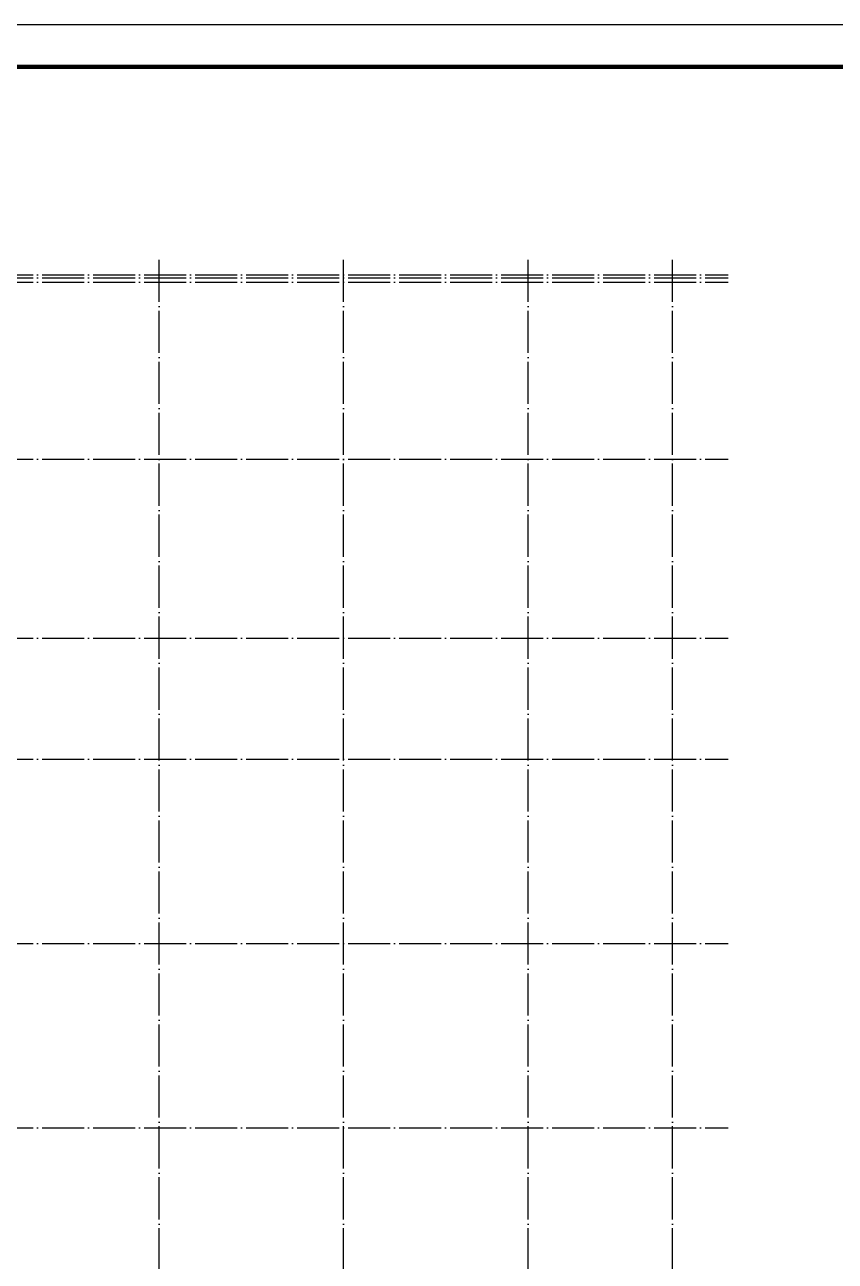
# Model space of a CAD drawing. Extents: x 69728788 to 150676229, y 15322671 to 43663798.
# Drawn here: x 75198871 to 75237328, y 20463798 to 20522503 of the extents above; entities that cross this region are included whole.
import ezdxf

# ---------------------------------------------------------------- set-up
doc = ezdxf.new("R2010")
doc.units = 0
doc.header["$LTSCALE"] = 1000
doc.header["$MEASUREMENT"] = 0
doc.linetypes.add('DOTE', pattern=[2.42, 2, -0.2, 0.02, -0.2])
doc.layers.add('DOTE', color=251, linetype='DOTE')
doc.layers.add('PUB_TITLE', color=4, linetype='CONTINUOUS')

msp = doc.modelspace()

# ---------------------------------------------------------------- linework, layer by layer
at = {"layer": 'DOTE'}
for p, q in [((75205250.5, 20417385.2), (75205250.5, 20511385.2)), ((75214000.5, 20417385.2), (75214000.5, 20511385.2)), ((75222750.5, 20417385.2), (75222750.5, 20511385.2)), ((75229600.5, 20417385.2), (75229600.5, 20511385.2)), ((75122250.5, 20510635.2), (75232250.5, 20510635.2)), ((75122250.5, 20510485.2), (75232250.5, 20510485.2)), ((75122250.5, 20510285.2), (75232250.5, 20510285.2)), ((75122250.5, 20501885.2), (75232250.5, 20501885.2)), ((75122250.5, 20493385.2), (75232250.5, 20493385.2)), ((75122250.5, 20487635.2), (75232250.5, 20487635.2)), ((75122250.5, 20478885.2), (75232250.5, 20478885.2)), ((75122250.5, 20470135.2), (75232250.5, 20470135.2))]:
    msp.add_line(p, q, dxfattribs=at)
at = {"layer": 'PUB_TITLE'}
msp.add_lwpolyline([(75107584.3, 20403702.8), (75275784.3, 20403702.8), (75275784.3, 20522502.8), (75107584.3, 20522502.8)], close=True, dxfattribs=at)
at = {"layer": 'PUB_TITLE', "const_width": 200}
msp.add_lwpolyline([(75112584.3, 20405702.8), (75273784.3, 20405702.8), (75273784.3, 20520502.8), (75112584.3, 20520502.8)], close=True, dxfattribs=at)

doc.saveas('drawing.dxf')
